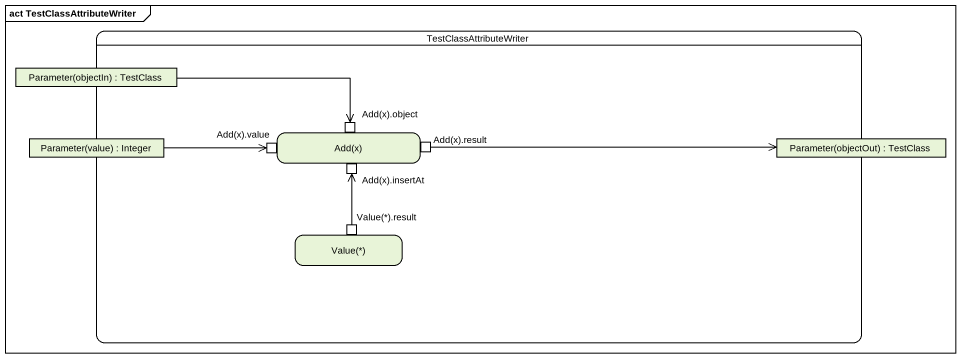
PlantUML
@startuml
mainframe act TestClassAttributeWriter
hide empty description
state TestClassAttributeWriter {
  state "Parameter(objectIn) : TestClass" as Parameter_objectIn <<object>>
  state "Parameter(value) : Integer" as Parameter_value <<object>>
  state "Add(x)" as Add_x {
    state "Add(x).object" as Add_x_object <<inputPin>>
    state "Add(x).value" as Add_x_value <<inputPin>>
    state "Add(x).result" as Add_x_result <<outputPin>>
    state "Add(x).insertAt" as Add_x_insertAt <<inputPin>>
  }
  state "Parameter(objectOut) : TestClass" as Parameter_objectOut <<object>>
  state "Value(*)" as Value {
    state "Value(*).result" as Value_result <<outputPin>>
  }
}
Parameter_objectIn -right-> Add_x_object
Parameter_value -right-> Add_x_value
Add_x_result -right-> Parameter_objectOut
Value_result -up-> Add_x_insertAt
@enduml
